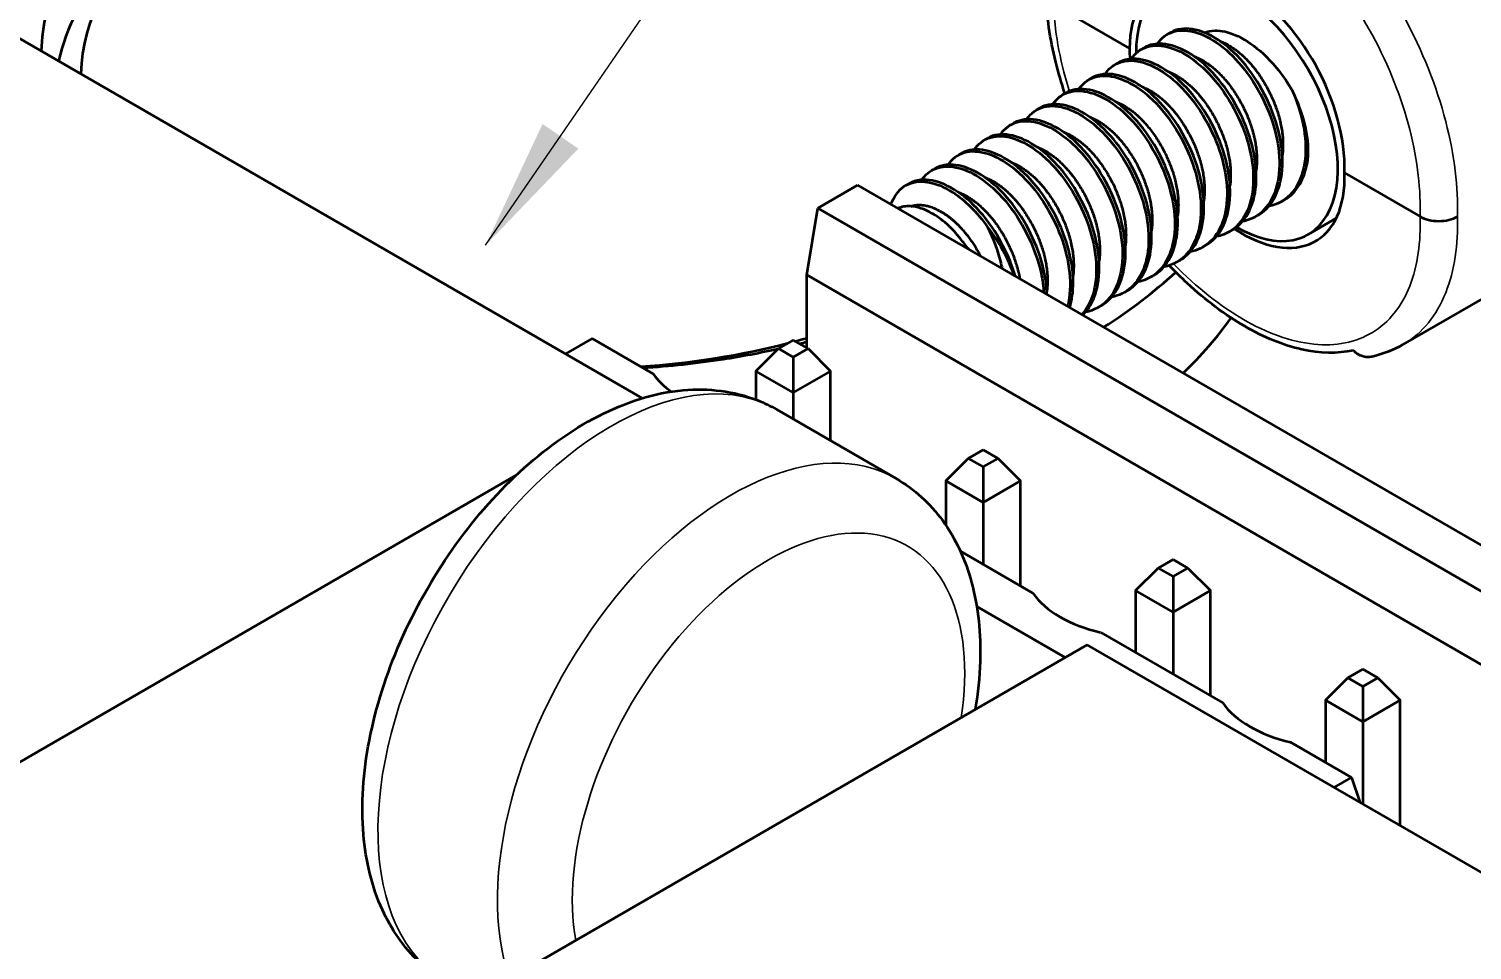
# Model space of a CAD drawing. Header units: millimetres. Extents: x -86 to 841, y -58 to 594.
# Drawn here: x 240.25 to 267.56, y 238.95 to 256.37 of the extents above; entities that cross this region are included whole.
import ezdxf

# ---------------------------------------------------------------- set-up
doc = ezdxf.new("R2010")
doc.units = ezdxf.units.MM
for name, color, linetype, lineweight in [('Symbol (ISO)', 7, 'Continuous', 25), ('Visible (ISO)', 7, 'Continuous', 50), ('Visible Narrow (ISO)', 7, 'Continuous', 35)]:
    doc.layers.add(name, color=color, linetype=linetype, lineweight=lineweight)
doc.styles.add('Note Text (ISO)', font='tahoma.ttf')
doc.dimstyles.new('Default - Method 1b (ISO)$7', dxfattribs={"dimtxt": 3.5, "dimasz": 2.5, "dimexe": 3.175, "dimexo": 0, "dimgap": 0.762, "dimtad": 1, "dimtoh": 1, "dimrnd": 1e-08, "dimtxsty": 'Note Text (ISO)', "dimcen": 0.09, "dimdle": 10, "dimclrd": 256, "dimclre": 256, "dimclrt": 256, "dimazin": 2, "dimtfac": 1, "dimtmove": 0, "dimatfit": 3, "dimfxl": 1, "dimtolj": 1, "dimlwd": -1, "dimlwe": -1, "dimarcsym": 0})

msp = doc.modelspace()

# ---------------------------------------------------------------- linework, layer by layer
at = {"layer": 'Visible (ISO)'}
for p, q in [((251.857, 249.388), (238.138, 257.309)), ((259.645, 256.824), (261.074, 255.999)), ((261.794, 256.268), (261.851, 256.301)), ((266.493, 256.161), (266.494, 256.162)), ((261.299, 255.982), (261.356, 256.015)), ((266.54, 256.062), (266.54, 256.062)), ((260.804, 255.696), (260.861, 255.73)), ((266.64, 255.84), (266.639, 255.84)), ((260.309, 255.411), (260.366, 255.444)), ((266.834, 255.35), (266.834, 255.35)), ((259.814, 255.125), (259.871, 255.158)), ((266.895, 255.174), (266.895, 255.173)), ((259.319, 254.839), (259.376, 254.872)), ((266.96, 254.974), (266.959, 254.974)), ((258.824, 254.553), (258.881, 254.586)), ((258.329, 254.268), (258.386, 254.301)), ((267.108, 254.424), (267.108, 254.424)), ((267.14, 254.278), (267.14, 254.277)), ((257.834, 253.982), (257.891, 254.015)), ((267.155, 254.205), (267.155, 254.205)), ((257.339, 253.696), (257.396, 253.729)), ((267.204, 253.934), (267.204, 253.934)), ((267.214, 253.866), (267.214, 253.866)), ((255.933, 253.416), (255.183, 252.983)), ((255.933, 253.416), (270.301, 245.121)), ((256.844, 253.41), (256.901, 253.443)), ((265.146, 253.648), (266.575, 252.823)), ((263.95, 253.104), (264.007, 253.137)), ((254.971, 251.719), (255.183, 252.983)), ((255.183, 252.983), (269.551, 244.688)), ((263.455, 252.819), (263.512, 252.852)), ((264.46, 252.485), (264.989, 252.791)), ((264.966, 252.778), (264.975, 252.764)), ((270.302, 252.741), (266.249, 250.401)), ((262.96, 252.533), (263.017, 252.566)), ((262.465, 252.247), (262.522, 252.28)), ((261.97, 251.961), (262.027, 251.994)), ((254.971, 250.342), (254.971, 251.719)), ((254.971, 251.719), (269.339, 243.423)), ((261.475, 251.676), (261.532, 251.709)), ((260.98, 251.39), (261.037, 251.423)), ((260.485, 251.104), (260.543, 251.137)), ((250.91, 250.517), (250.406, 250.226)), ((250.91, 250.517), (252.066, 249.85)), ((254.716, 250.489), (254.434, 250.326)), ((254.999, 250.326), (254.716, 250.489)), ((254.009, 249.902), (254.434, 250.326)), ((254.434, 250.326), (254.716, 250.163)), ((254.716, 250.163), (254.999, 250.326)), ((254.716, 250.163), (254.716, 249.494)), ((254.999, 250.326), (255.423, 249.902)), ((254.716, 249.494), (254.009, 249.902)), ((254.009, 249.902), (254.009, 249.362)), ((255.423, 249.902), (254.716, 249.494)), ((255.423, 248.585), (255.423, 249.902)), ((254.716, 249.494), (254.716, 248.993)), ((254.403, 249.174), (256.665, 247.868)), ((257.601, 247.828), (258.026, 248.252)), ((258.308, 248.415), (258.026, 248.252)), ((258.026, 248.252), (258.308, 248.089)), ((258.591, 248.252), (258.308, 248.415)), ((258.308, 248.089), (258.591, 248.252)), ((258.591, 248.252), (259.016, 247.828)), ((239.906, 242.408), (249.474, 247.932)), ((258.308, 248.089), (258.308, 247.42)), ((258.308, 247.42), (257.601, 247.828)), ((257.601, 247.828), (257.601, 246.99)), ((259.016, 247.828), (258.308, 247.42)), ((259.016, 245.837), (259.016, 247.828)), ((258.308, 247.42), (258.308, 246.246)), ((257.879, 246.494), (259.25, 245.702)), ((261.901, 246.342), (261.618, 246.178)), ((262.183, 246.178), (261.901, 246.342)), ((261.193, 245.754), (261.618, 246.178)), ((261.618, 246.178), (261.901, 246.015)), ((261.901, 246.015), (262.183, 246.178)), ((262.183, 246.178), (262.608, 245.754)), ((261.901, 245.346), (261.193, 245.754)), ((261.193, 245.754), (261.193, 244.58)), ((261.901, 246.015), (261.901, 245.346)), ((262.608, 245.754), (261.901, 245.346)), ((262.608, 243.763), (262.608, 245.754)), ((258.186, 245.452), (259.858, 244.487)), ((261.901, 245.346), (261.901, 244.172)), ((260.532, 244.962), (262.842, 243.628)), ((260.274, 244.728), (248.253, 237.787)), ((274.063, 236.767), (260.274, 244.728)), ((265.493, 244.268), (265.21, 244.104)), ((265.776, 244.104), (265.493, 244.268)), ((264.786, 243.68), (265.21, 244.104)), ((265.21, 244.104), (265.493, 243.941)), ((265.493, 243.941), (265.776, 244.104)), ((265.493, 243.941), (265.493, 243.272)), ((265.776, 244.104), (266.2, 243.68)), ((264.786, 243.68), (264.786, 242.506)), ((265.493, 243.272), (264.786, 243.68)), ((266.2, 243.68), (265.493, 243.272)), ((266.2, 241.306), (266.2, 243.68)), ((265.493, 243.272), (265.493, 241.715)), ((264.124, 242.888), (265.279, 242.221)), ((264.947, 242.03), (265.279, 242.221)), ((265.279, 242.221), (265.432, 241.75))]:
    msp.add_line(p, q, dxfattribs=at)
for centre, major_axis, ratio, start_param, end_param in [((267.602, 257.417), (2.7, -4.677), 0.57735, 0, 3.141593), ((250.735, 255.436), (-9.5, 0), 0.57735, 5.16085, 6.267844), ((250.735, 255.028), (-10, 0), 0.57735, 5.497787, 6.155574), ((263.11, 254.823), (1.361, -2.538), 0.597134, 0.804479, 3.94534), ((250.735, 255.844), (-10.25, 0), 0.57735, 6.021386, 6.264841), ((263.11, 254.824), (1.35, -2.338), 0.57735, 5.494009, 10.217436), ((263.11, 254.824), (1.512, -2.451), 0.556861, 3.91108, 3.995054), ((263.11, 254.824), (0.955, -1.653), 0.57735, 0.733795, 1.467388), ((263.11, 254.824), (1.512, -2.451), 0.556861, 5.420685, 7.051942), ((257.693, 251.696), (0.955, -1.653), 0.57735, 1.254173, 1.811161), ((266.928, 253.027), (0.5, 0), 0.577301, 3.926427, 5.497299), ((266.155, 256.582), (2.142, -3.71), 0.57735, 5.879559, 5.879578), ((257.421, 251.539), (0.762, -1.32), 0.57735, 1.743247, 1.918335), ((250.735, 255.844), (13.25, 0), 0.57735, 5.550766, 5.721886), ((250.735, 253.803), (13.25, 0), 0.57735, 5.741836, 5.895027), ((250.735, 255.436), (-9.5, 0), 0.57735, 1.685989, 1.990937), ((250.735, 255.436), (-9.5, 0), 0.57735, 2.00779, 2.03292), ((250.735, 255.844), (-10.25, 0), 0.57735, 1.982348, 1.996791), ((250.735, 255.844), (-10.25, 0), 0.57735, 1.681732, 1.832596), ((250.735, 255.844), (-10.25, 0), 0.57735, 1.832596, 1.93977), ((254.214, 250.35), (-2.317, 0), 0.57735, 0.383436, 0.676234), ((261.398, 246.202), (-2.317, 0), 0.57735, 0.383436, 1.187361), ((264.99, 244.128), (-2.317, 0), 0.57735, 0.383436, 1.187361)]:
    msp.add_ellipse(centre, major_axis=major_axis, ratio=ratio, start_param=start_param, end_param=end_param, dxfattribs=at)
for points, knots in [([(259.856, 255.149), (259.789, 255.348), (259.731, 255.547), (259.573, 256.182), (259.51, 256.616), (259.499, 257.023)], [0.2845238, 0.2845238, 0.2845238, 0.2845238, 0.3502291, 0.3502291, 0.4976376, 0.4976376, 0.4976376, 0.4976376]), ([(261.604, 256.089), (261.614, 256.103), (261.625, 256.117), (261.721, 256.237), (261.832, 256.305), (262.1, 256.358), (262.255, 256.339), (262.579, 256.213), (262.745, 256.111), (263.067, 255.832), (263.221, 255.658), (263.499, 255.256), (263.62, 255.03), (263.802, 254.572), (263.864, 254.344), (263.924, 253.895), (263.92, 253.68), (263.843, 253.292), (263.77, 253.125), (263.564, 252.876), (263.436, 252.791), (263.263, 252.74), (263.239, 252.734), (263.214, 252.729)], [3.4137129, 3.4137129, 3.4137129, 3.4137129, 3.4230088, 3.4230088, 3.4962181, 3.4962181, 3.5722973, 3.5722973, 3.6458099, 3.6458099, 3.7198779, 3.7198779, 3.7958518, 3.7958518, 3.8684076, 3.8684076, 3.9432993, 3.9432993, 4.0199639, 4.0199639, 4.0930316, 4.0930316, 4.1047528, 4.1047528, 4.1047528, 4.1047528]), ([(263.512, 252.852), (263.519, 252.856), (263.526, 252.859), (263.661, 252.943), (263.764, 253.062), (263.917, 253.373), (263.961, 253.567), (263.978, 253.991), (263.953, 254.216), (263.837, 254.677), (263.747, 254.908), (263.518, 255.353), (263.379, 255.561), (263.076, 255.914), (262.916, 256.057), (262.584, 256.274), (262.417, 256.343), (262.11, 256.39), (261.972, 256.369), (261.855, 256.303), (261.853, 256.302), (261.851, 256.301)], [11.8404673, 11.8404673, 11.8404673, 11.8404673, 11.8441644, 11.8441644, 11.9170654, 11.9170654, 11.9938333, 11.9938333, 12.0676703, 12.0676703, 12.142134, 12.142134, 12.2179355, 12.2179355, 12.2908973, 12.2908973, 12.3668951, 12.3668951, 12.4416903, 12.4416903, 12.4430795, 12.4430795, 12.4430795, 12.4430795]), ([(262.494, 256.301), (262.556, 256.324), (262.623, 256.336), (262.807, 256.34), (262.945, 256.32), (263.291, 256.154), (263.451, 256.043), (263.705, 255.81), (263.803, 255.705), (263.99, 255.469), (264.079, 255.338), (264.158, 255.201)], [0.0664109, 0.0664109, 0.0664109, 0.0664109, 0.0905018, 0.0905018, 0.1288721, 0.1288721, 0.1614965, 0.1614965, 0.1831488, 0.1831488, 0.2060293, 0.2060293, 0.2060293, 0.2060293]), ([(261.109, 255.803), (261.186, 255.916), (261.288, 255.993), (261.54, 256.071), (261.69, 256.065), (262.01, 255.965), (262.177, 255.874), (262.504, 255.614), (262.66, 255.45), (262.949, 255.062), (263.077, 254.839), (263.275, 254.382), (263.346, 254.154), (263.424, 253.701), (263.43, 253.481), (263.372, 253.082), (263.308, 252.907), (263.123, 252.638), (263.003, 252.541), (262.816, 252.467), (262.768, 252.453), (262.719, 252.444)], [4.6176503, 4.6176503, 4.6176503, 4.6176503, 4.6892812, 4.6892812, 4.7650515, 4.7650515, 4.8396633, 4.8396633, 4.913476, 4.913476, 4.9902148, 4.9902148, 5.0631866, 5.0631866, 5.1378575, 5.1378575, 5.2139412, 5.2139412, 5.2866811, 5.2866811, 5.3099688, 5.3099688, 5.3099688, 5.3099688]), ([(263.017, 252.566), (263.043, 252.581), (263.068, 252.597), (263.214, 252.707), (263.31, 252.837), (263.444, 253.168), (263.478, 253.368), (263.475, 253.801), (263.44, 254.027), (263.306, 254.491), (263.207, 254.725), (262.962, 255.163), (262.818, 255.362), (262.51, 255.695), (262.348, 255.827), (262.018, 256.021), (261.853, 256.077), (261.573, 256.098), (261.456, 256.073), (261.356, 256.015)], [10.635997, 10.635997, 10.635997, 10.635997, 10.6502574, 10.6502574, 10.723625, 10.723625, 10.7998612, 10.7998612, 10.8732153, 10.8732153, 10.9488038, 10.9488038, 11.0240482, 11.0240482, 11.0966436, 11.0966436, 11.1726538, 11.1726538, 11.2380911, 11.2380911, 11.2380911, 11.2380911]), ([(260.614, 255.517), (260.679, 255.612), (260.762, 255.683), (260.982, 255.777), (261.126, 255.785), (261.441, 255.712), (261.61, 255.631), (261.941, 255.391), (262.099, 255.237), (262.395, 254.866), (262.529, 254.65), (262.743, 254.199), (262.823, 253.969), (262.921, 253.505), (262.936, 253.276), (262.895, 252.868), (262.842, 252.692), (262.674, 252.4), (262.558, 252.29), (262.356, 252.192), (262.292, 252.171), (262.224, 252.158)], [5.8231213, 5.8231213, 5.8231213, 5.8231213, 5.8835825, 5.8835825, 5.9588152, 5.9588152, 6.0346135, 6.0346135, 6.1079647, 6.1079647, 6.1841948, 6.1841948, 6.2576921, 6.2576921, 6.3340872, 6.3340872, 6.4075875, 6.4075875, 6.4828866, 6.4828866, 6.5149198, 6.5149198, 6.5149198, 6.5149198]), ([(262.522, 252.28), (262.567, 252.306), (262.609, 252.336), (262.765, 252.476), (262.852, 252.618), (262.967, 252.969), (262.99, 253.176), (262.967, 253.615), (262.923, 253.842), (262.771, 254.305), (262.664, 254.538), (262.406, 254.965), (262.259, 255.156), (261.945, 255.47), (261.782, 255.592), (261.453, 255.763), (261.291, 255.806), (261.04, 255.803), (260.944, 255.778), (260.861, 255.73)], [9.4312426, 9.4312426, 9.4312426, 9.4312426, 9.4561824, 9.4561824, 9.5305335, 9.5305335, 9.6064126, 9.6064126, 9.6794466, 9.6794466, 9.755477, 9.755477, 9.8303509, 9.8303509, 9.9030151, 9.9030151, 9.9790666, 9.9790666, 10.0338296, 10.0338296, 10.0338296, 10.0338296]), ([(260.119, 255.231), (260.174, 255.312), (260.243, 255.375), (260.44, 255.482), (260.58, 255.5), (260.884, 255.448), (261.045, 255.381), (261.376, 255.166), (261.543, 255.016), (261.848, 254.655), (261.984, 254.448), (262.208, 254.011), (262.295, 253.784), (262.412, 253.319), (262.438, 253.085), (262.416, 252.663), (262.372, 252.477), (262.221, 252.169), (262.116, 252.049), (261.906, 251.922), (261.821, 251.89), (261.729, 251.872)], [7.0282308, 7.0282308, 7.0282308, 7.0282308, 7.0798143, 7.0798143, 7.1555059, 7.1555059, 7.2284158, 7.2284158, 7.3045543, 7.3045543, 7.3794427, 7.3794427, 7.4523491, 7.4523491, 7.5293236, 7.5293236, 7.6033513, 7.6033513, 7.6776636, 7.6776636, 7.7211281, 7.7211281, 7.7211281, 7.7211281]), ([(262.027, 251.994), (262.091, 252.031), (262.148, 252.076), (262.31, 252.248), (262.39, 252.403), (262.485, 252.774), (262.498, 252.985), (262.455, 253.43), (262.401, 253.658), (262.233, 254.118), (262.119, 254.347), (261.85, 254.762), (261.699, 254.944), (261.381, 255.24), (261.216, 255.351), (260.889, 255.499), (260.729, 255.53), (260.506, 255.506), (260.432, 255.482), (260.366, 255.444)], [8.2263836, 8.2263836, 8.2263836, 8.2263836, 8.2615475, 8.2615475, 8.3369527, 8.3369527, 8.4122537, 8.4122537, 8.4848694, 8.4848694, 8.5608798, 8.5608798, 8.6353679, 8.6353679, 8.7083755, 8.7083755, 8.7849181, 8.7849181, 8.8285572, 8.8285572, 8.8285572, 8.8285572]), ([(259.624, 254.946), (259.667, 255.008), (259.718, 255.06), (259.886, 255.178), (260.021, 255.21), (260.319, 255.184), (260.477, 255.129), (260.81, 254.936), (260.979, 254.796), (261.293, 254.45), (261.435, 254.249), (261.671, 253.818), (261.766, 253.594), (261.9, 253.131), (261.935, 252.897), (261.934, 252.465), (261.899, 252.27), (261.766, 251.944), (261.671, 251.815), (261.456, 251.655), (261.35, 251.609), (261.234, 251.586)], [8.2347709, 8.2347709, 8.2347709, 8.2347709, 8.2747605, 8.2747605, 8.3509468, 8.3509468, 8.424262, 8.424262, 8.500502, 8.500502, 8.5756776, 8.5756776, 8.6483389, 8.6483389, 8.7244447, 8.7244447, 8.7987995, 8.7987995, 8.8721837, 8.8721837, 8.9271468, 8.9271468, 8.9271468, 8.9271468]), ([(261.532, 251.709), (261.615, 251.756), (261.688, 251.82), (261.848, 252.021), (261.918, 252.179), (261.997, 252.555), (262.002, 252.772), (261.943, 253.229), (261.879, 253.464), (261.696, 253.922), (261.579, 254.14), (261.303, 254.543), (261.144, 254.723), (260.818, 255.004), (260.653, 255.105), (260.333, 255.228), (260.182, 255.247), (259.984, 255.211), (259.925, 255.189), (259.871, 255.158)], [7.0221271, 7.0221271, 7.0221271, 7.0221271, 7.0682128, 7.0682128, 7.1409327, 7.1409327, 7.2164032, 7.2164032, 7.2914084, 7.2914084, 7.364953, 7.364953, 7.4414, 7.4414, 7.5144872, 7.5144872, 7.5888882, 7.5888882, 7.6243497, 7.6243497, 7.6243497, 7.6243497]), ([(264.158, 255.201), (264.19, 255.129), (264.219, 255.055), (264.327, 254.756), (264.38, 254.529), (264.421, 254.085), (264.406, 253.873), (264.309, 253.504), (264.228, 253.351), (264.009, 253.123), (263.873, 253.049), (263.715, 253.016), (263.712, 253.016), (263.709, 253.015)], [2.5794566, 2.5794566, 2.5794566, 2.5794566, 2.6033143, 2.6033143, 2.6759159, 2.6759159, 2.7512275, 2.7512275, 2.8264452, 2.8264452, 2.8998483, 2.8998483, 2.9012891, 2.9012891, 2.9012891, 2.9012891]), ([(259.13, 254.66), (259.16, 254.705), (259.195, 254.745), (259.338, 254.869), (259.467, 254.915), (259.758, 254.913), (259.915, 254.87), (260.243, 254.7), (260.411, 254.574), (260.73, 254.25), (260.878, 254.056), (261.128, 253.633), (261.23, 253.41), (261.383, 252.948), (261.428, 252.711), (261.447, 252.269), (261.422, 252.066), (261.307, 251.723), (261.221, 251.584), (261.003, 251.389), (260.879, 251.328), (260.739, 251.301)], [9.440619, 9.440619, 9.440619, 9.440619, 9.4695283, 9.4695283, 9.5461697, 9.5461697, 9.6198966, 9.6198966, 9.6948263, 9.6948263, 9.7704938, 9.7704938, 9.8433873, 9.8433873, 9.9195586, 9.9195586, 9.9944199, 9.9944199, 10.0673955, 10.0673955, 10.133561, 10.133561, 10.133561, 10.133561]), ([(261.037, 251.423), (261.14, 251.482), (261.228, 251.565), (261.388, 251.805), (261.449, 251.973), (261.507, 252.367), (261.502, 252.591), (261.421, 253.052), (261.349, 253.283), (261.151, 253.734), (261.027, 253.949), (260.74, 254.338), (260.579, 254.508), (260.251, 254.765), (260.087, 254.854), (259.773, 254.954), (259.624, 254.961), (259.453, 254.911), (259.413, 254.894), (259.376, 254.872)], [5.8175838, 5.8175838, 5.8175838, 5.8175838, 5.8747003, 5.8747003, 5.9477677, 5.9477677, 6.02369, 6.02369, 6.0975514, 6.0975514, 6.1714826, 6.1714826, 6.2474861, 6.2474861, 6.3201387, 6.3201387, 6.3948981, 6.3948981, 6.4194891, 6.4194891, 6.4194891, 6.4194891]), ([(258.635, 254.374), (258.654, 254.403), (258.675, 254.429), (258.793, 254.554), (258.915, 254.613), (259.195, 254.638), (259.35, 254.607), (259.674, 254.461), (259.84, 254.349), (260.163, 254.047), (260.317, 253.86), (260.581, 253.447), (260.691, 253.226), (260.861, 252.763), (260.917, 252.524), (260.955, 252.071), (260.94, 251.862), (260.843, 251.502), (260.765, 251.354), (260.548, 251.124), (260.407, 251.047), (260.245, 251.015), (260.245, 251.015), (260.244, 251.015)], [10.6475294, 10.6475294, 10.6475294, 10.6475294, 10.6657734, 10.6657734, 10.7419271, 10.7419271, 10.8160676, 10.8160676, 10.8899466, 10.8899466, 10.9660904, 10.9660904, 11.0393676, 11.0393676, 11.1158075, 11.1158075, 11.1909336, 11.1909336, 11.2636024, 11.2636024, 11.3397135, 11.3397135, 11.3399896, 11.3399896, 11.3399896, 11.3399896]), ([(260.542, 251.137), (260.663, 251.207), (260.763, 251.31), (260.921, 251.586), (260.973, 251.764), (261.013, 252.173), (260.998, 252.402), (260.898, 252.865), (260.818, 253.094), (260.607, 253.538), (260.477, 253.749), (260.18, 254.125), (260.016, 254.285), (259.686, 254.521), (259.524, 254.599), (259.214, 254.675), (259.07, 254.669), (258.924, 254.609), (258.902, 254.599), (258.881, 254.586)], [4.6145127, 4.6145127, 4.6145127, 4.6145127, 4.6816001, 4.6816001, 4.755019, 4.755019, 4.8313315, 4.8313315, 4.9044263, 4.9044263, 4.9787009, 4.9787009, 5.0546337, 5.0546337, 5.1271373, 5.1271373, 5.2022283, 5.2022283, 5.2160363, 5.2160363, 5.2160363, 5.2160363]), ([(258.14, 254.088), (258.148, 254.1), (258.156, 254.112), (258.252, 254.235), (258.367, 254.306), (258.637, 254.357), (258.789, 254.338), (259.108, 254.215), (259.273, 254.115), (259.6, 253.835), (259.759, 253.655), (260.035, 253.252), (260.152, 253.034), (260.336, 252.577), (260.4, 252.342), (260.46, 251.884), (260.455, 251.668), (260.377, 251.291), (260.307, 251.132), (260.198, 250.995), (260.186, 250.981), (260.174, 250.967)], [11.8534176, 11.8534176, 11.8534176, 11.8534176, 11.8610017, 11.8610017, 11.9371116, 11.9371116, 12.0116321, 12.0116321, 12.0848076, 12.0848076, 12.1613785, 12.1613785, 12.2350414, 12.2350414, 12.3101173, 12.3101173, 12.3857112, 12.3857112, 12.4585462, 12.4585462, 12.4670217, 12.4670217, 12.4670217, 12.4670217]), ([(260.19, 250.958), (260.266, 251.03), (260.329, 251.118), (260.452, 251.378), (260.495, 251.564), (260.514, 251.986), (260.488, 252.218), (260.37, 252.681), (260.282, 252.907), (260.058, 253.344), (259.921, 253.55), (259.615, 253.91), (259.449, 254.06), (259.117, 254.273), (258.957, 254.34), (258.653, 254.39), (258.513, 254.371), (258.393, 254.305), (258.389, 254.303), (258.386, 254.301)], [3.4386711, 3.4386711, 3.4386711, 3.4386711, 3.4881887, 3.4881887, 3.5621749, 3.5621749, 3.6382901, 3.6382901, 3.7110819, 3.7110819, 3.7858989, 3.7858989, 3.8619348, 3.8619348, 3.9347725, 3.9347725, 4.0103901, 4.0103901, 4.0126554, 4.0126554, 4.0126554, 4.0126554]), ([(257.645, 253.802), (257.722, 253.917), (257.827, 253.995), (258.081, 254.07), (258.229, 254.064), (258.543, 253.965), (258.706, 253.876), (259.035, 253.619), (259.196, 253.45), (259.483, 253.061), (259.607, 252.847), (259.806, 252.396), (259.878, 252.164), (259.959, 251.703), (259.965, 251.48), (259.928, 251.225), (259.918, 251.173), (259.905, 251.123)], [13.0599923, 13.0599923, 13.0599923, 13.0599923, 13.1328805, 13.1328805, 13.2077649, 13.2077649, 13.2805209, 13.2805209, 13.3566396, 13.3566396, 13.4306947, 13.4306947, 13.504643, 13.504643, 13.5806939, 13.5806939, 13.6010697, 13.6010697, 13.6010697, 13.6010697]), ([(259.946, 251.099), (259.99, 251.243), (260.012, 251.406), (260.011, 251.8), (259.974, 252.035), (259.838, 252.498), (259.743, 252.722), (259.504, 253.152), (259.361, 253.352), (259.047, 253.694), (258.878, 253.832), (258.546, 254.023), (258.387, 254.076), (258.111, 254.098), (257.992, 254.073), (257.891, 254.015)], [2.3076772, 2.3076772, 2.3076772, 2.3076772, 2.3684278, 2.3684278, 2.4444556, 2.4444556, 2.5170458, 2.5170458, 2.5922011, 2.5922011, 2.6681654, 2.6681654, 2.7414507, 2.7414507, 2.8076477, 2.8076477, 2.8076477, 2.8076477]), ([(264.007, 253.137), (264.127, 253.206), (264.225, 253.307), (264.385, 253.582), (264.438, 253.762), (264.458, 253.965)], [13.0450541, 13.0450541, 13.0450541, 13.0450541, 13.111202, 13.111202, 13.1856218, 13.1856218, 13.1856218, 13.1856218]), ([(257.149, 253.517), (257.215, 253.614), (257.301, 253.686), (257.526, 253.778), (257.67, 253.785), (257.979, 253.709), (258.141, 253.632), (258.471, 253.396), (258.636, 253.237), (258.932, 252.862), (259.063, 252.651), (259.274, 252.207), (259.355, 251.978), (259.431, 251.626), (259.448, 251.502), (259.455, 251.383)], [14.265343, 14.265343, 14.265343, 14.265343, 14.3273357, 14.3273357, 14.4025591, 14.4025591, 14.4751798, 14.4751798, 14.5512328, 14.5512328, 14.625639, 14.625639, 14.6988314, 14.6988314, 14.7394233, 14.7394233, 14.7394233, 14.7394233]), ([(259.516, 251.348), (259.515, 251.362), (259.515, 251.376), (259.503, 251.615), (259.457, 251.851), (259.302, 252.314), (259.199, 252.536), (258.947, 252.958), (258.798, 253.151), (258.478, 253.472), (258.311, 253.596), (257.983, 253.763), (257.826, 253.805), (257.578, 253.803), (257.48, 253.778), (257.396, 253.729)], [1.1693895, 1.1693895, 1.1693895, 1.1693895, 1.1742826, 1.1742826, 1.2504006, 1.2504006, 1.3232903, 1.3232903, 1.3989609, 1.3989609, 1.4736764, 1.4736764, 1.5473987, 1.5473987, 1.6029542, 1.6029542, 1.6029542, 1.6029542]), ([(256.566, 253.051), (256.572, 253.07), (256.579, 253.088), (256.646, 253.246), (256.738, 253.352), (256.969, 253.48), (257.109, 253.5), (257.412, 253.45), (257.572, 253.384), (257.849, 253.207), (257.963, 253.115), (258.185, 252.894), (258.293, 252.766), (258.393, 252.625)], [15.4370193, 15.4370193, 15.4370193, 15.4370193, 15.4464626, 15.4464626, 15.5211042, 15.5211042, 15.5968605, 15.5968605, 15.6697817, 15.6697817, 15.7210926, 15.7210926, 15.7742066, 15.7742066, 15.7742066, 15.7742066]), ([(258.916, 251.694), (258.889, 251.789), (258.856, 251.884), (258.738, 252.178), (258.638, 252.371), (258.387, 252.761), (258.232, 252.947), (257.908, 253.245), (257.742, 253.356), (257.419, 253.499), (257.265, 253.529), (257.045, 253.506), (256.969, 253.482), (256.901, 253.443)], [0.0325671, 0.0325671, 0.0325671, 0.0325671, 0.0631957, 0.0631957, 0.1281751, 0.1281751, 0.20434, 0.20434, 0.278085, 0.278085, 0.3522413, 0.3522413, 0.3967954, 0.3967954, 0.3967954, 0.3967954]), ([(257.878, 252.402), (257.8, 252.502), (257.718, 252.593), (257.516, 252.777), (257.416, 252.842), (257.199, 252.965), (257.059, 253.01), (256.845, 253.021), (256.765, 253.008), (256.693, 252.977)], [0.000001, 0.000001, 0.000001, 0.000001, 0.0393587, 0.0393587, 0.0920659, 0.0920659, 0.1949808, 0.1949808, 0.2645504, 0.2645504, 0.2645504, 0.2645504]), ([(258.393, 252.625), (258.495, 252.418), (258.578, 252.198), (258.647, 251.93), (258.658, 251.884), (258.668, 251.837)], [0.00000054, 0.00000054, 0.00000054, 0.00000054, 0.07010596, 0.07010596, 0.08383652, 0.08383652, 0.08383652, 0.08383652]), ([(265.307, 250.293), (265.012, 250.227), (264.684, 250.233), (263.989, 250.388), (263.625, 250.536), (262.89, 250.961), (262.523, 251.235), (262.054, 251.669), (261.941, 251.781), (261.829, 251.898)], [-0.6244093, -0.6244093, -0.6244093, -0.6244093, -0.4678575, -0.4678575, -0.3116714, -0.3116714, -0.1560291, -0.1560291, -0.1052142, -0.1052142, -0.1052142, -0.1052142]), ([(265.66, 250.173), (265.656, 250.172), (265.652, 250.171), (265.608, 250.163), (265.567, 250.163), (265.486, 250.178), (265.447, 250.193), (265.373, 250.234), (265.338, 250.261), (265.307, 250.293)], [0.01237353, 0.01237353, 0.01237353, 0.01237353, 0.01398509, 0.01398509, 0.0290199, 0.0290199, 0.04364288, 0.04364288, 0.05803471, 0.05803471, 0.05803471, 0.05803471]), ([(247.642, 238.728), (247.346, 239.006), (247.112, 239.346), (246.743, 240.154), (246.629, 240.635), (246.536, 241.711), (246.578, 242.314), (246.818, 243.547), (247.019, 244.177), (247.551, 245.394), (247.882, 245.981), (248.643, 247.065), (249.073, 247.562), (250.004, 248.422), (250.506, 248.783), (251.547, 249.317), (252.087, 249.492), (253.111, 249.583), (253.594, 249.526), (254.163, 249.301), (254.285, 249.242), (254.403, 249.174)], [5.631659, 5.631659, 5.631659, 5.631659, 5.887888, 5.887888, 6.188928, 6.188928, 6.531003, 6.531003, 6.877819, 6.877819, 7.220737, 7.220737, 7.563399, 7.563399, 7.909718, 7.909718, 8.253865, 8.253865, 8.553997, 8.553997, 8.63938, 8.63938, 8.63938, 8.63938]), ([(256.665, 247.868), (257.007, 247.671), (257.304, 247.399), (257.793, 246.732), (257.974, 246.33), (258.217, 245.433), (258.266, 244.932), (258.241, 244.116), (258.21, 243.813), (258.16, 243.507)], [2.3561945, 2.3561945, 2.3561945, 2.3561945, 2.6047473, 2.6047473, 2.8780764, 2.8780764, 3.1773072, 3.1773072, 3.3490683, 3.3490683, 3.3490683, 3.3490683])]:
    msp.add_open_spline(points, degree=3, knots=knots, dxfattribs=at)
for points, weights, knots in [([(262.788, 256.14), (262.904, 256.098), (263.023, 256.018), (263.605, 255.635), (263.875, 254.809), (264.02, 254.365), (263.968, 253.98)], [0.952407644353, 0.969057324132, 1, 0.866025403784, 1, 0.923190354105, 0.934452952787], [0.18509417, 0.18509417, 0.18509417, 0.1875, 0.1875, 0.19791667, 0.19791667, 0.2038887, 0.2038887, 0.2038887]), ([(262.293, 255.854), (262.409, 255.812), (262.528, 255.733), (263.11, 255.35), (263.38, 254.524), (263.525, 254.08), (263.473, 253.695)], [0.952407644353, 0.969057324132, 1, 0.866025403784, 1, 0.923190354105, 0.934452952787], [0.24759417, 0.24759417, 0.24759417, 0.25, 0.25, 0.26041667, 0.26041667, 0.2663887, 0.2663887, 0.2663887]), ([(261.798, 255.569), (261.914, 255.526), (262.034, 255.447), (262.615, 255.064), (262.885, 254.238), (263.03, 253.794), (262.978, 253.409)], [0.952407644354, 0.969057324133, 1, 0.866025403784, 1, 0.923190354105, 0.934452952787], [0.31009417, 0.31009417, 0.31009417, 0.3125, 0.3125, 0.32291667, 0.32291667, 0.3288887, 0.3288887, 0.3288887]), ([(261.303, 255.283), (261.419, 255.24), (261.539, 255.161), (262.12, 254.778), (262.39, 253.952), (262.535, 253.508), (262.483, 253.123)], [0.952407644353, 0.969057324132, 1, 0.866025403784, 1, 0.923190354106, 0.934452952787], [0.37259417, 0.37259417, 0.37259417, 0.375, 0.375, 0.38541667, 0.38541667, 0.3913887, 0.3913887, 0.3913887]), ([(260.808, 254.997), (260.924, 254.954), (261.044, 254.875), (261.625, 254.492), (261.895, 253.666), (262.04, 253.222), (261.988, 252.837)], [0.952407644353, 0.969057324132, 1, 0.866025403784, 1, 0.923190354105, 0.934452952787], [0.43509417, 0.43509417, 0.43509417, 0.4375, 0.4375, 0.44791667, 0.44791667, 0.4538887, 0.4538887, 0.4538887]), ([(260.313, 254.711), (260.429, 254.669), (260.549, 254.59), (261.13, 254.206), (261.4, 253.381), (261.545, 252.936), (261.493, 252.552)], [0.952407644353, 0.969057324132, 1, 0.866025403784, 1, 0.923190354106, 0.934452952787], [0.49759417, 0.49759417, 0.49759417, 0.5, 0.5, 0.51041667, 0.51041667, 0.5163887, 0.5163887, 0.5163887]), ([(259.818, 254.426), (259.934, 254.383), (260.054, 254.304), (260.635, 253.921), (260.905, 253.095), (261.05, 252.651), (260.998, 252.266)], [0.952407644353, 0.969057324132, 1, 0.866025403784, 1, 0.923190354105, 0.934452952787], [0.56009417, 0.56009417, 0.56009417, 0.5625, 0.5625, 0.57291667, 0.57291667, 0.5788887, 0.5788887, 0.5788887]), ([(259.323, 254.14), (259.439, 254.097), (259.559, 254.018), (260.14, 253.635), (260.41, 252.809), (260.555, 252.365), (260.503, 251.98)], [0.952407644354, 0.969057324132, 1, 0.866025403784, 1, 0.923190354105, 0.934452952787], [0.62259417, 0.62259417, 0.62259417, 0.625, 0.625, 0.63541667, 0.63541667, 0.6413887, 0.6413887, 0.6413887]), ([(258.828, 253.854), (258.944, 253.811), (259.064, 253.732), (259.645, 253.349), (259.915, 252.523), (260.06, 252.079), (260.008, 251.694)], [0.952407644353, 0.969057324132, 1, 0.866025403784, 1, 0.923190354105, 0.934452952787], [0.68509417, 0.68509417, 0.68509417, 0.6875, 0.6875, 0.69791667, 0.69791667, 0.7038887, 0.7038887, 0.7038887]), ([(258.333, 253.568), (258.449, 253.526), (258.569, 253.447), (259.15, 253.063), (259.42, 252.238), (259.565, 251.793), (259.513, 251.408)], [0.952407644353, 0.969057324132, 1, 0.866025403784, 1, 0.923190354105, 0.934452952787], [0.74759417, 0.74759417, 0.74759417, 0.75, 0.75, 0.76041667, 0.76041667, 0.7663887, 0.7663887, 0.7663887]), ([(257.838, 253.283), (257.954, 253.24), (258.074, 253.161), (258.655, 252.778), (258.925, 251.952), (258.975, 251.797), (259.002, 251.644)], [0.952407644353, 0.969057324132, 1, 0.866025403784, 1, 0.971910528288, 0.955599683918], [0.81009417, 0.81009417, 0.81009417, 0.8125, 0.8125, 0.82291667, 0.82291667, 0.82510065, 0.82510065, 0.82510065]), ([(256.942, 253.016), (257.213, 253.116), (257.579, 252.875), (257.979, 252.611), (258.258, 252.074)], [0.940115558, 0.911199835517, 1, 0.903790641993, 0.945760324335], [0.86809569, 0.86809569, 0.86809569, 0.875, 0.875, 0.88248038, 0.88248038, 0.88248038])]:
    msp.add_rational_spline(points, weights, degree=2, knots=knots, dxfattribs=at)
msp.add_open_spline([(266.249, 250.401), (266.067, 250.296), (265.868, 250.219), (265.66, 250.173)], degree=3, dxfattribs=at)
at = {"layer": 'Visible Narrow (ISO)'}
for centre, major_axis, start_param, end_param in [((251.278, 243.762), (3.125, 5.413), 0, 2.995709), ((253.54, 242.455), (3.125, 5.413), 0, 2.678287), ((254.248, 242.047), (2.625, 4.547), 5.31032, 8.826847)]:
    msp.add_ellipse(centre, major_axis=major_axis, ratio=0.57735, start_param=start_param, end_param=end_param, dxfattribs=at)
for points, knots in [([(266.575, 252.823), (266.59, 253.304), (266.532, 253.87), (266.378, 254.471), (266.227, 255.057), (265.986, 255.675), (265.672, 256.254), (265.359, 256.832), (264.974, 257.37), (264.566, 257.814), (264.126, 258.293), (263.66, 258.661), (263.231, 258.909), (262.802, 259.156), (262.331, 259.329), (261.878, 259.366), (261.457, 259.4), (261.054, 259.317), (260.717, 259.114), (260.38, 258.911), (260.111, 258.589), (259.931, 258.193), (259.747, 257.787), (259.658, 257.306), (259.645, 256.824)], [1.567235, 1.567235, 1.567235, 1.567235, 1.961453, 1.961453, 1.961453, 2.345441, 2.345441, 2.345441, 2.728787, 2.728787, 2.728787, 3.141593, 3.141593, 3.141593, 3.554398, 3.554398, 3.554398, 3.937744, 3.937744, 3.937744, 4.321733, 4.321733, 4.321733, 4.71595, 4.71595, 4.71595, 4.71595]), ([(265.753, 257.432), (265.938, 257.167), (266.116, 256.882), (266.278, 256.583), (266.616, 255.963), (266.888, 255.284), (267.06, 254.621), (267.225, 253.984), (267.296, 253.366), (267.282, 252.823)], [3.7524579, 3.7524579, 3.7524579, 3.7524579, 3.9417134, 3.9417134, 3.9417134, 4.3346645, 4.3346645, 4.3346645, 4.712389, 4.712389, 4.712389, 4.712389]), ([(259.645, 256.824), (259.658, 256.36), (259.747, 255.812), (259.931, 255.227), (259.935, 255.216), (259.939, 255.204), (259.943, 255.192)], [1.5672351, 1.5672351, 1.5672351, 1.5672351, 1.9614528, 1.9614528, 1.9614528, 1.9692904, 1.9692904, 1.9692904, 1.9692904]), ([(261.909, 251.93), (262.353, 251.474), (262.812, 251.121), (263.231, 250.879), (263.66, 250.631), (264.126, 250.455), (264.566, 250.41), (264.974, 250.369), (265.359, 250.441), (265.672, 250.631), (265.986, 250.821), (266.227, 251.127), (266.378, 251.506), (266.532, 251.895), (266.59, 252.357), (266.575, 252.823)], [2.73831, 2.73831, 2.73831, 2.73831, 3.141593, 3.141593, 3.141593, 3.554398, 3.554398, 3.554398, 3.937744, 3.937744, 3.937744, 4.321733, 4.321733, 4.321733, 4.71595, 4.71595, 4.71595, 4.71595]), ([(267.282, 252.823), (267.296, 252.298), (267.225, 251.797), (267.06, 251.384), (266.888, 250.955), (266.616, 250.622), (266.278, 250.418), (266.269, 250.412), (266.259, 250.406), (266.249, 250.401)], [1.5707963, 1.5707963, 1.5707963, 1.5707963, 1.9485208, 1.9485208, 1.9485208, 2.3414719, 2.3414719, 2.3414719, 2.3525942, 2.3525942, 2.3525942, 2.3525942])]:
    msp.add_open_spline(points, degree=3, knots=knots, dxfattribs=at)

# ---------------------------------------------------------------- leaders
at = {"layer": 'Symbol (ISO)', "annotation_type": 0, "has_hookline": 1, "hookline_direction": 0, "text_width": 37.172}
msp.add_leader([(248.895, 252.28), (274.02, 288.827), (276.52, 288.827)], dimstyle='Default - Method 1b (ISO)$7', override={"dimtad": 0}, dxfattribs=at)

doc.saveas('drawing.dxf')
